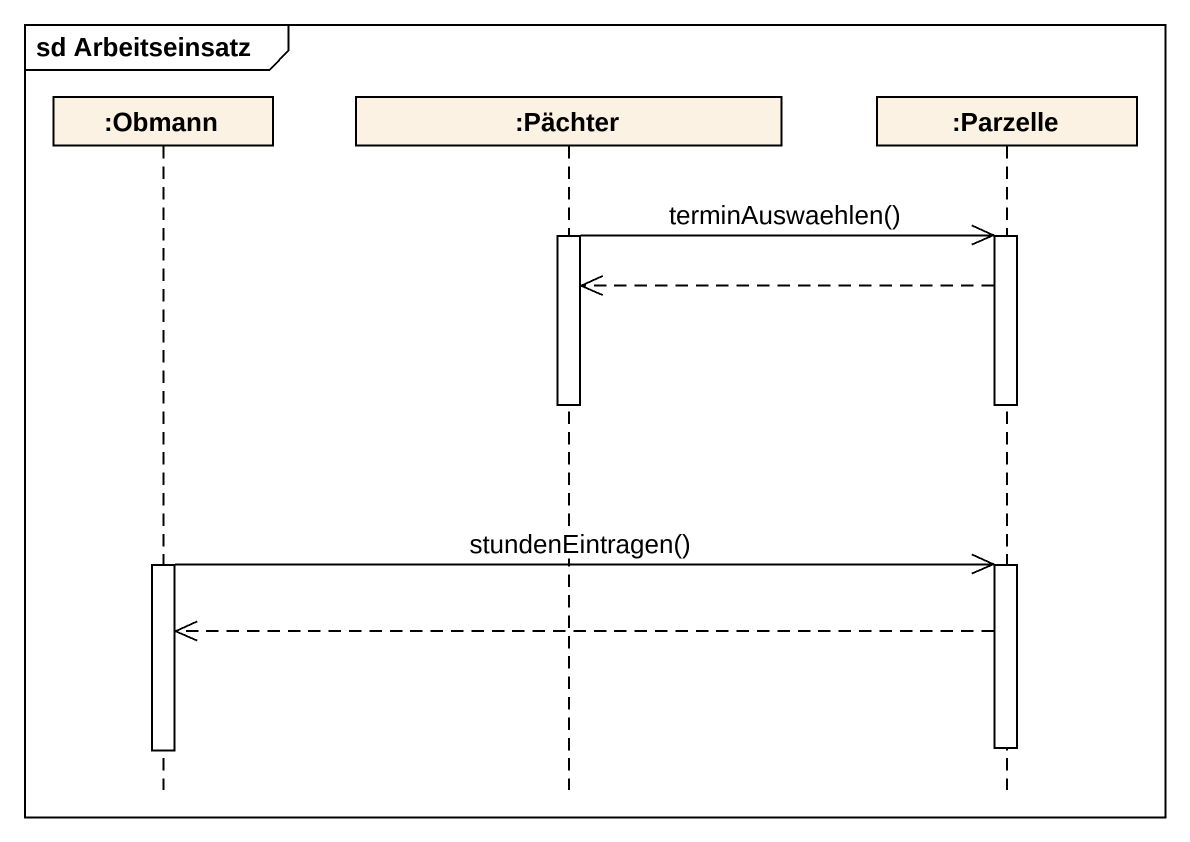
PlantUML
@startuml
mainframe sd Arbeitseinsatz
hide footbox
participant ":Obmann" as Obmann
participant ":Pächter" as Pächter
participant ":Parzelle" as Parzelle

activate Pächter
Pächter ->> Parzelle : terminAuswaehlen()
activate Parzelle
Parzelle -->> Pächter
deactivate Parzelle
deactivate Pächter
activate Obmann
Obmann ->> Parzelle : stundenEintragen()
activate Parzelle
Parzelle -->> Obmann
deactivate Parzelle
deactivate Obmann
@enduml
